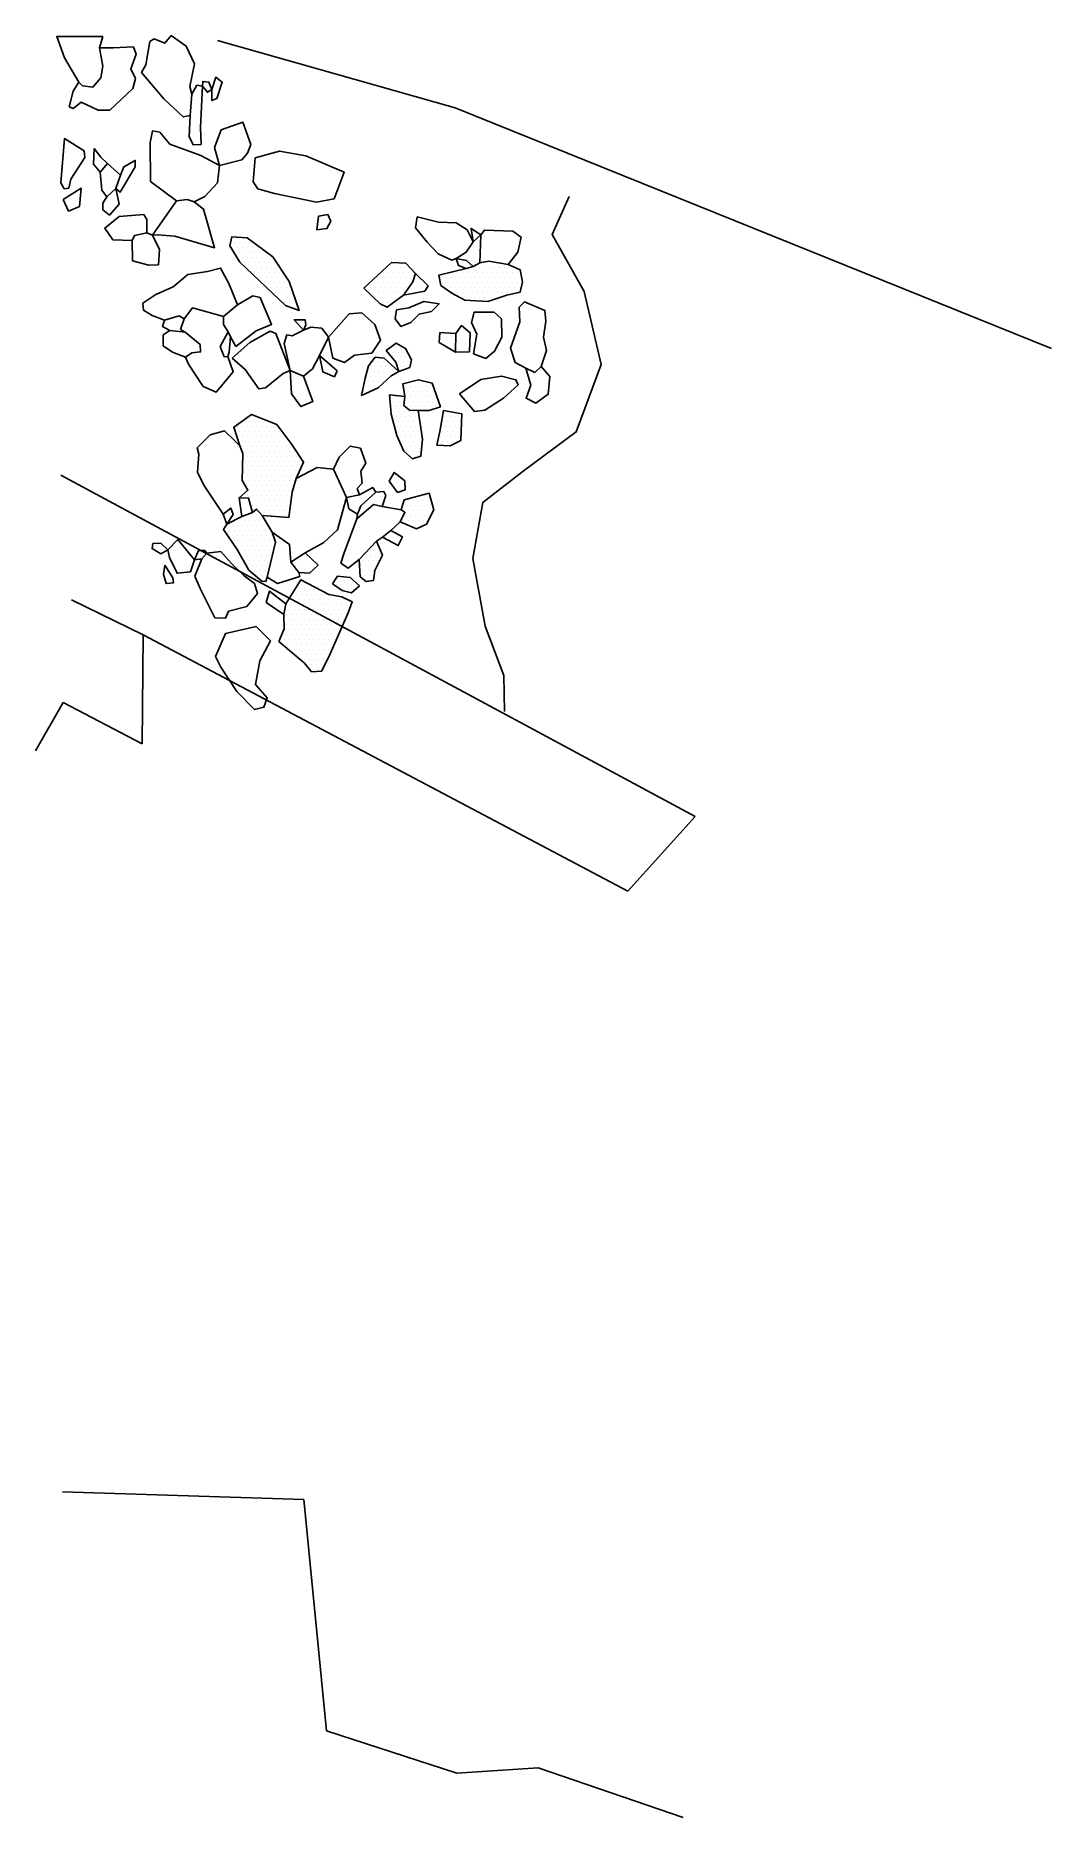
# Model space of a CAD drawing. Header units: metres. Extents: x 4.94 to 7.5, y -23.7 to -19.2.
import ezdxf

# ---------------------------------------------------------------- set-up
doc = ezdxf.new("R2010")
doc.units = ezdxf.units.M
doc.header["$LTSCALE"] = 25
doc.header["$MEASUREMENT"] = 0
doc.linetypes.add('STRICHPUNKTX2', pattern=[2, 1, -0.5, 0, -0.5])
doc.layers.get('0').update_dxf_attribs({"linetype": 'CONTINUOUS'})
for name, color, linetype in [('BEFUND', 1, 'CONTINUOUS'), ('GRABUNGSGRENZE', 3, 'STRICHPUNKTX2'), ('STEINE', 4, 'CONTINUOUS'), ('STEINESCHRAFF', 4, 'CONTINUOUS')]:
    doc.layers.add(name, color=color, linetype=linetype)

# ---------------------------------------------------------------- blocks, each defined once
blk = doc.blocks.new('*X1')
at = {"color": 0}
for p, q in [((543.125, -1971.25), (543.125, -1971.25)), ((543.75, -1972.5), (543.75, -1972.5)), ((544.375, -1971.25), (544.375, -1971.25)), ((545, -1972.5), (545, -1972.5)), ((545.625, -1971.25), (545.625, -1971.25)), ((546.25, -1972.5), (546.25, -1972.5)), ((546.875, -1971.25), (546.875, -1971.25)), ((547.5, -1972.5), (547.5, -1972.5)), ((543.125, -1973.75), (543.125, -1973.75)), ((543.75, -1975), (543.75, -1975)), ((544.375, -1973.75), (544.375, -1973.75)), ((544.375, -1976.25), (544.375, -1976.25)), ((545, -1975), (545, -1975)), ((545.625, -1973.75), (545.625, -1973.75)), ((545.625, -1976.25), (545.625, -1976.25)), ((546.25, -1975), (546.25, -1975)), ((546.875, -1973.75), (546.875, -1973.75)), ((546.875, -1976.25), (546.875, -1976.25)), ((547.5, -1975), (547.5, -1975)), ((548.125, -1973.75), (548.125, -1973.75)), ((548.125, -1976.25), (548.125, -1976.25)), ((548.75, -1975), (548.75, -1975)), ((549.375, -1973.75), (549.375, -1973.75)), ((549.375, -1976.25), (549.375, -1976.25)), ((550, -1975), (550, -1975)), ((550.625, -1976.25), (550.625, -1976.25)), ((551.25, -1975), (551.25, -1975)), ((551.875, -1976.25), (551.875, -1976.25)), ((553.125, -1976.25), (553.125, -1976.25)), ((546.25, -1977.5), (546.25, -1977.5)), ((546.875, -1978.75), (546.875, -1978.75)), ((547.5, -1977.5), (547.5, -1977.5)), ((548.125, -1978.75), (548.125, -1978.75)), ((548.75, -1977.5), (548.75, -1977.5)), ((548.75, -1980), (548.75, -1980)), ((549.375, -1978.75), (549.375, -1978.75)), ((549.375, -1981.25), (549.375, -1981.25)), ((550, -1977.5), (550, -1977.5)), ((550, -1980), (550, -1980)), ((550.625, -1978.75), (550.625, -1978.75)), ((550.625, -1981.25), (550.625, -1981.25)), ((551.25, -1977.5), (551.25, -1977.5)), ((551.25, -1980), (551.25, -1980)), ((551.875, -1978.75), (551.875, -1978.75)), ((551.875, -1981.25), (551.875, -1981.25)), ((552.5, -1977.5), (552.5, -1977.5)), ((552.5, -1980), (552.5, -1980)), ((553.125, -1978.75), (553.125, -1978.75)), ((553.125, -1981.25), (553.125, -1981.25)), ((553.75, -1977.5), (553.75, -1977.5)), ((553.75, -1980), (553.75, -1980)), ((554.375, -1978.75), (554.375, -1978.75)), ((554.375, -1981.25), (554.375, -1981.25)), ((555, -1980), (555, -1980)), ((555.625, -1981.25), (555.625, -1981.25)), ((556.875, -1981.25), (556.875, -1981.25)), ((579.375, -1981.25), (579.375, -1981.25)), ((580.625, -1981.25), (580.625, -1981.25)), ((581.25, -1980), (581.25, -1980)), ((581.875, -1981.25), (581.875, -1981.25)), ((582.5, -1980), (582.5, -1980)), ((583.125, -1978.75), (583.125, -1978.75)), ((583.125, -1981.25), (583.125, -1981.25)), ((583.75, -1977.5), (583.75, -1977.5)), ((583.75, -1980), (583.75, -1980)), ((584.375, -1978.75), (584.375, -1978.75)), ((584.375, -1981.25), (584.375, -1981.25)), ((585, -1980), (585, -1980)), ((585.625, -1978.75), (585.625, -1978.75)), ((585.625, -1981.25), (585.625, -1981.25)), ((586.25, -1980), (586.25, -1980)), ((586.875, -1978.75), (586.875, -1978.75)), ((586.875, -1981.25), (586.875, -1981.25)), ((587.5, -1980), (587.5, -1980)), ((588.125, -1981.25), (588.125, -1981.25)), ((588.75, -1980), (588.75, -1980)), ((595.625, -1981.25), (595.625, -1981.25)), ((596.875, -1981.25), (596.875, -1981.25)), ((598.125, -1981.25), (598.125, -1981.25)), ((598.75, -1980), (598.75, -1980)), ((599.375, -1981.25), (599.375, -1981.25)), ((600, -1980), (600, -1980)), ((600.625, -1981.25), (600.625, -1981.25)), ((601.25, -1980), (601.25, -1980)), ((601.875, -1981.25), (601.875, -1981.25)), ((602.5, -1980), (602.5, -1980)), ((603.125, -1978.75), (603.125, -1978.75)), ((603.125, -1981.25), (603.125, -1981.25)), ((603.75, -1980), (603.75, -1980)), ((604.375, -1978.75), (604.375, -1978.75)), ((604.375, -1981.25), (604.375, -1981.25)), ((605, -1980), (605, -1980)), ((605.625, -1978.75), (605.625, -1978.75)), ((605.625, -1981.25), (605.625, -1981.25)), ((606.25, -1977.5), (606.25, -1977.5)), ((606.25, -1980), (606.25, -1980)), ((606.875, -1978.75), (606.875, -1978.75)), ((606.875, -1981.25), (606.875, -1981.25)), ((607.5, -1977.5), (607.5, -1977.5)), ((607.5, -1980), (607.5, -1980)), ((608.125, -1978.75), (608.125, -1978.75)), ((608.125, -1981.25), (608.125, -1981.25)), ((608.75, -1977.5), (608.75, -1977.5)), ((608.75, -1980), (608.75, -1980)), ((609.375, -1978.75), (609.375, -1978.75)), ((609.375, -1981.25), (609.375, -1981.25)), ((610, -1977.5), (610, -1977.5)), ((610, -1980), (610, -1980)), ((610.625, -1978.75), (610.625, -1978.75)), ((610.625, -1981.25), (610.625, -1981.25)), ((611.25, -1980), (611.25, -1980)), ((611.875, -1978.75), (611.875, -1978.75)), ((611.875, -1981.25), (611.875, -1981.25)), ((612.5, -1980), (612.5, -1980)), ((613.125, -1978.75), (613.125, -1978.75)), ((613.125, -1981.25), (613.125, -1981.25)), ((613.75, -1980), (613.75, -1980)), ((614.375, -1978.75), (614.375, -1978.75)), ((614.375, -1981.25), (614.375, -1981.25)), ((615, -1980), (615, -1980)), ((615.625, -1981.25), (615.625, -1981.25)), ((551.25, -1982.5), (551.25, -1982.5)), ((551.875, -1983.75), (551.875, -1983.75)), ((552.5, -1982.5), (552.5, -1982.5)), ((553.125, -1983.75), (553.125, -1983.75)), ((553.75, -1982.5), (553.75, -1982.5)), ((553.75, -1985), (553.75, -1985)), ((554.375, -1983.75), (554.375, -1983.75)), ((555, -1982.5), (555, -1982.5)), ((555, -1985), (555, -1985)), ((555.625, -1983.75), (555.625, -1983.75)), ((556.25, -1982.5), (556.25, -1982.5)), ((556.25, -1985), (556.25, -1985)), ((556.875, -1983.75), (556.875, -1983.75)), ((557.5, -1982.5), (557.5, -1982.5)), ((557.5, -1985), (557.5, -1985)), ((576.875, -1983.75), (576.875, -1983.75)), ((577.5, -1985), (577.5, -1985)), ((578.125, -1983.75), (578.125, -1983.75)), ((578.75, -1982.5), (578.75, -1982.5)), ((578.75, -1985), (578.75, -1985)), ((579.375, -1983.75), (579.375, -1983.75)), ((580, -1982.5), (580, -1982.5)), ((580, -1985), (580, -1985)), ((580.625, -1983.75), (580.625, -1983.75)), ((581.25, -1982.5), (581.25, -1982.5)), ((581.25, -1985), (581.25, -1985)), ((581.875, -1983.75), (581.875, -1983.75)), ((582.5, -1982.5), (582.5, -1982.5)), ((582.5, -1985), (582.5, -1985)), ((583.125, -1983.75), (583.125, -1983.75)), ((583.75, -1982.5), (583.75, -1982.5)), ((583.75, -1985), (583.75, -1985)), ((584.375, -1983.75), (584.375, -1983.75)), ((585, -1982.5), (585, -1982.5)), ((585, -1985), (585, -1985)), ((585.625, -1983.75), (585.625, -1983.75)), ((586.25, -1982.5), (586.25, -1982.5)), ((586.25, -1985), (586.25, -1985)), ((586.875, -1983.75), (586.875, -1983.75)), ((587.5, -1982.5), (587.5, -1982.5)), ((596.25, -1982.5), (596.25, -1982.5)), ((596.875, -1983.75), (596.875, -1983.75)), ((597.5, -1982.5), (597.5, -1982.5)), ((598.125, -1983.75), (598.125, -1983.75)), ((598.75, -1982.5), (598.75, -1982.5)), ((598.75, -1985), (598.75, -1985)), ((599.375, -1983.75), (599.375, -1983.75)), ((600, -1982.5), (600, -1982.5)), ((600, -1985), (600, -1985)), ((600.625, -1983.75), (600.625, -1983.75)), ((601.25, -1982.5), (601.25, -1982.5)), ((601.25, -1985), (601.25, -1985)), ((601.875, -1983.75), (601.875, -1983.75)), ((602.5, -1982.5), (602.5, -1982.5)), ((602.5, -1985), (602.5, -1985)), ((603.125, -1983.75), (603.125, -1983.75)), ((603.75, -1982.5), (603.75, -1982.5)), ((603.75, -1985), (603.75, -1985)), ((604.375, -1983.75), (604.375, -1983.75)), ((605, -1982.5), (605, -1982.5)), ((605, -1985), (605, -1985)), ((605.625, -1983.75), (605.625, -1983.75)), ((606.25, -1982.5), (606.25, -1982.5)), ((606.25, -1985), (606.25, -1985)), ((606.875, -1983.75), (606.875, -1983.75)), ((607.5, -1982.5), (607.5, -1982.5)), ((607.5, -1985), (607.5, -1985)), ((608.125, -1983.75), (608.125, -1983.75)), ((608.75, -1982.5), (608.75, -1982.5)), ((608.75, -1985), (608.75, -1985)), ((609.375, -1983.75), (609.375, -1983.75)), ((610, -1982.5), (610, -1982.5)), ((610, -1985), (610, -1985)), ((610.625, -1983.75), (610.625, -1983.75)), ((611.25, -1982.5), (611.25, -1982.5)), ((611.25, -1985), (611.25, -1985)), ((611.875, -1983.75), (611.875, -1983.75)), ((612.5, -1982.5), (612.5, -1982.5)), ((612.5, -1985), (612.5, -1985)), ((613.125, -1983.75), (613.125, -1983.75)), ((613.75, -1982.5), (613.75, -1982.5)), ((613.75, -1985), (613.75, -1985)), ((614.375, -1983.75), (614.375, -1983.75)), ((615, -1982.5), (615, -1982.5)), ((615, -1985), (615, -1985)), ((615.625, -1983.75), (615.625, -1983.75)), ((616.25, -1982.5), (616.25, -1982.5)), ((555.625, -1986.25), (555.625, -1986.25)), ((556.25, -1987.5), (556.25, -1987.5)), ((556.875, -1986.25), (556.875, -1986.25)), ((557.5, -1987.5), (557.5, -1987.5)), ((558.125, -1986.25), (558.125, -1986.25)), ((558.125, -1988.75), (558.125, -1988.75)), ((558.75, -1987.5), (558.75, -1987.5)), ((559.375, -1988.75), (559.375, -1988.75)), ((579.375, -1986.25), (579.375, -1986.25)), ((580.625, -1986.25), (580.625, -1986.25)), ((581.25, -1987.5), (581.25, -1987.5)), ((581.875, -1986.25), (581.875, -1986.25)), ((582.5, -1987.5), (582.5, -1987.5)), ((583.125, -1986.25), (583.125, -1986.25)), ((583.75, -1987.5), (583.75, -1987.5)), ((584.375, -1986.25), (584.375, -1986.25)), ((600.625, -1986.25), (600.625, -1986.25)), ((601.875, -1986.25), (601.875, -1986.25)), ((603.125, -1986.25), (603.125, -1986.25)), ((604.375, -1986.25), (604.375, -1986.25)), ((605.625, -1986.25), (605.625, -1986.25)), ((606.875, -1986.25), (606.875, -1986.25)), ((608.125, -1986.25), (608.125, -1986.25)), ((609.375, -1986.25), (609.375, -1986.25)), ((584.375, -1998.75), (584.375, -1998.75)), ((585.625, -1998.75), (585.625, -1998.75)), ((578.125, -2003.75), (578.125, -2003.75)), ((578.75, -2002.5), (578.75, -2002.5)), ((579.375, -2003.75), (579.375, -2003.75)), ((580, -2002.5), (580, -2002.5)), ((580.625, -2003.75), (580.625, -2003.75)), ((581.25, -2002.5), (581.25, -2002.5)), ((581.875, -2003.75), (581.875, -2003.75)), ((582.5, -2000), (582.5, -2000)), ((582.5, -2002.5), (582.5, -2002.5)), ((583.125, -2003.75), (583.125, -2003.75)), ((583.75, -2000), (583.75, -2000)), ((584.375, -2001.25), (584.375, -2001.25)), ((585, -2000), (585, -2000)), ((585, -2002.5), (585, -2002.5)), ((585.625, -2001.25), (585.625, -2001.25)), ((585.625, -2003.75), (585.625, -2003.75)), ((586.25, -2000), (586.25, -2000)), ((586.25, -2002.5), (586.25, -2002.5)), ((586.875, -2001.25), (586.875, -2001.25)), ((586.875, -2003.75), (586.875, -2003.75)), ((587.5, -2002.5), (587.5, -2002.5)), ((576.875, -2006.25), (576.875, -2006.25)), ((577.5, -2005), (577.5, -2005)), ((577.5, -2007.5), (577.5, -2007.5)), ((578.125, -2006.25), (578.125, -2006.25)), ((578.75, -2005), (578.75, -2005)), ((578.75, -2007.5), (578.75, -2007.5)), ((579.375, -2006.25), (579.375, -2006.25)), ((580, -2005), (580, -2005)), ((580, -2007.5), (580, -2007.5)), ((580.625, -2006.25), (580.625, -2006.25)), ((581.25, -2005), (581.25, -2005)), ((581.25, -2007.5), (581.25, -2007.5)), ((581.875, -2006.25), (581.875, -2006.25)), ((582.5, -2005), (582.5, -2005)), ((583.75, -2005), (583.75, -2005)), ((585, -2005), (585, -2005)), ((588.75, -2007.5), (588.75, -2007.5)), ((590, -2007.5), (590, -2007.5)), ((591.25, -2007.5), (591.25, -2007.5)), ((576.25, -2010), (576.25, -2010)), ((576.875, -2008.75), (576.875, -2008.75)), ((577.5, -2010), (577.5, -2010)), ((578.125, -2008.75), (578.125, -2008.75)), ((579.375, -2008.75), (579.375, -2008.75)), ((583.125, -2011.25), (583.125, -2011.25)), ((583.75, -2012.5), (583.75, -2012.5)), ((584.375, -2011.25), (584.375, -2011.25)), ((585, -2012.5), (585, -2012.5)), ((585.625, -2011.25), (585.625, -2011.25)), ((586.25, -2012.5), (586.25, -2012.5)), ((586.875, -2008.75), (586.875, -2008.75)), ((586.875, -2011.25), (586.875, -2011.25)), ((587.5, -2010), (587.5, -2010)), ((587.5, -2012.5), (587.5, -2012.5)), ((588.125, -2008.75), (588.125, -2008.75)), ((588.125, -2011.25), (588.125, -2011.25)), ((588.75, -2010), (588.75, -2010)), ((588.75, -2012.5), (588.75, -2012.5)), ((589.375, -2008.75), (589.375, -2008.75)), ((589.375, -2011.25), (589.375, -2011.25)), ((590, -2010), (590, -2010)), ((590, -2012.5), (590, -2012.5)), ((590.625, -2008.75), (590.625, -2008.75)), ((590.625, -2011.25), (590.625, -2011.25)), ((591.25, -2010), (591.25, -2010)), ((591.25, -2012.5), (591.25, -2012.5)), ((591.875, -2008.75), (591.875, -2008.75)), ((591.875, -2011.25), (591.875, -2011.25)), ((592.5, -2010), (592.5, -2010)), ((592.5, -2012.5), (592.5, -2012.5)), ((593.125, -2008.75), (593.125, -2008.75)), ((593.125, -2011.25), (593.125, -2011.25)), ((593.75, -2010), (593.75, -2010)), ((593.75, -2012.5), (593.75, -2012.5)), ((594.375, -2011.25), (594.375, -2011.25)), ((595, -2012.5), (595, -2012.5)), ((546.25, -2017.5), (546.25, -2017.5)), ((547.5, -2017.5), (547.5, -2017.5)), ((548.125, -2016.25), (548.125, -2016.25)), ((548.75, -2017.5), (548.75, -2017.5)), ((550, -2017.5), (550, -2017.5)), ((551.25, -2017.5), (551.25, -2017.5)), ((583.125, -2013.75), (583.125, -2013.75)), ((583.75, -2015), (583.75, -2015)), ((583.75, -2017.5), (583.75, -2017.5)), ((584.375, -2013.75), (584.375, -2013.75)), ((584.375, -2016.25), (584.375, -2016.25)), ((585, -2015), (585, -2015)), ((585, -2017.5), (585, -2017.5)), ((585.625, -2013.75), (585.625, -2013.75)), ((585.625, -2016.25), (585.625, -2016.25)), ((586.25, -2015), (586.25, -2015)), ((586.25, -2017.5), (586.25, -2017.5)), ((586.875, -2013.75), (586.875, -2013.75)), ((586.875, -2016.25), (586.875, -2016.25)), ((587.5, -2015), (587.5, -2015)), ((587.5, -2017.5), (587.5, -2017.5)), ((588.125, -2013.75), (588.125, -2013.75)), ((588.125, -2016.25), (588.125, -2016.25)), ((588.75, -2015), (588.75, -2015)), ((588.75, -2017.5), (588.75, -2017.5)), ((589.375, -2013.75), (589.375, -2013.75)), ((589.375, -2016.25), (589.375, -2016.25)), ((590, -2015), (590, -2015)), ((590, -2017.5), (590, -2017.5)), ((590.625, -2013.75), (590.625, -2013.75)), ((591.875, -2013.75), (591.875, -2013.75)), ((593.125, -2013.75), (593.125, -2013.75)), ((594.375, -2013.75), (594.375, -2013.75)), ((595.625, -2013.75), (595.625, -2013.75)), ((596.25, -2017.5), (596.25, -2017.5)), ((596.875, -2016.25), (596.875, -2016.25)), ((597.5, -2015), (597.5, -2015)), ((597.5, -2017.5), (597.5, -2017.5)), ((598.125, -2016.25), (598.125, -2016.25)), ((598.75, -2017.5), (598.75, -2017.5)), ((599.375, -2016.25), (599.375, -2016.25)), ((600, -2017.5), (600, -2017.5)), ((600.625, -2016.25), (600.625, -2016.25)), ((544.375, -2018.75), (544.375, -2018.75)), ((544.375, -2021.25), (544.375, -2021.25)), ((545, -2020), (545, -2020)), ((545.625, -2018.75), (545.625, -2018.75)), ((545.625, -2021.25), (545.625, -2021.25)), ((546.25, -2020), (546.25, -2020)), ((546.875, -2018.75), (546.875, -2018.75)), ((546.875, -2021.25), (546.875, -2021.25)), ((547.5, -2020), (547.5, -2020)), ((548.125, -2018.75), (548.125, -2018.75)), ((548.125, -2021.25), (548.125, -2021.25)), ((548.75, -2020), (548.75, -2020)), ((549.375, -2018.75), (549.375, -2018.75)), ((549.375, -2021.25), (549.375, -2021.25)), ((550, -2020), (550, -2020)), ((550.625, -2018.75), (550.625, -2018.75)), ((550.625, -2021.25), (550.625, -2021.25)), ((551.25, -2020), (551.25, -2020)), ((551.875, -2018.75), (551.875, -2018.75)), ((551.875, -2021.25), (551.875, -2021.25)), ((552.5, -2020), (552.5, -2020)), ((553.125, -2018.75), (553.125, -2018.75)), ((553.125, -2021.25), (553.125, -2021.25)), ((553.75, -2020), (553.75, -2020)), ((554.375, -2018.75), (554.375, -2018.75)), ((554.375, -2021.25), (554.375, -2021.25)), ((555, -2020), (555, -2020)), ((555.625, -2021.25), (555.625, -2021.25)), ((584.375, -2018.75), (584.375, -2018.75)), ((585, -2020), (585, -2020)), ((585.625, -2018.75), (585.625, -2018.75)), ((585.625, -2021.25), (585.625, -2021.25)), ((586.25, -2020), (586.25, -2020)), ((586.875, -2018.75), (586.875, -2018.75)), ((586.875, -2021.25), (586.875, -2021.25)), ((587.5, -2020), (587.5, -2020)), ((588.125, -2018.75), (588.125, -2018.75)), ((588.125, -2021.25), (588.125, -2021.25)), ((588.75, -2020), (588.75, -2020)), ((589.375, -2018.75), (589.375, -2018.75)), ((589.375, -2021.25), (589.375, -2021.25)), ((590, -2020), (590, -2020)), ((590.625, -2018.75), (590.625, -2018.75)), ((590.625, -2021.25), (590.625, -2021.25)), ((595.625, -2021.25), (595.625, -2021.25)), ((596.25, -2020), (596.25, -2020)), ((596.875, -2018.75), (596.875, -2018.75)), ((596.875, -2021.25), (596.875, -2021.25)), ((597.5, -2020), (597.5, -2020)), ((598.125, -2018.75), (598.125, -2018.75)), ((598.125, -2021.25), (598.125, -2021.25)), ((598.75, -2020), (598.75, -2020)), ((599.375, -2018.75), (599.375, -2018.75)), ((599.375, -2021.25), (599.375, -2021.25)), ((600, -2020), (600, -2020)), ((600.625, -2018.75), (600.625, -2018.75)), ((600.625, -2021.25), (600.625, -2021.25)), ((545, -2022.5), (545, -2022.5)), ((545.625, -2023.75), (545.625, -2023.75)), ((546.25, -2022.5), (546.25, -2022.5)), ((546.25, -2025), (546.25, -2025)), ((546.875, -2023.75), (546.875, -2023.75)), ((546.875, -2026.25), (546.875, -2026.25)), ((547.5, -2022.5), (547.5, -2022.5)), ((547.5, -2025), (547.5, -2025)), ((548.125, -2023.75), (548.125, -2023.75)), ((548.125, -2026.25), (548.125, -2026.25)), ((548.75, -2022.5), (548.75, -2022.5)), ((548.75, -2025), (548.75, -2025)), ((549.375, -2023.75), (549.375, -2023.75)), ((549.375, -2026.25), (549.375, -2026.25)), ((550, -2022.5), (550, -2022.5)), ((550, -2025), (550, -2025)), ((550.625, -2023.75), (550.625, -2023.75)), ((550.625, -2026.25), (550.625, -2026.25)), ((551.25, -2022.5), (551.25, -2022.5)), ((551.25, -2025), (551.25, -2025)), ((551.875, -2023.75), (551.875, -2023.75)), ((551.875, -2026.25), (551.875, -2026.25)), ((552.5, -2022.5), (552.5, -2022.5)), ((552.5, -2025), (552.5, -2025)), ((553.125, -2023.75), (553.125, -2023.75)), ((553.125, -2026.25), (553.125, -2026.25)), ((553.75, -2022.5), (553.75, -2022.5)), ((553.75, -2025), (553.75, -2025)), ((554.375, -2023.75), (554.375, -2023.75)), ((554.375, -2026.25), (554.375, -2026.25)), ((555, -2022.5), (555, -2022.5)), ((555, -2025), (555, -2025)), ((555.625, -2023.75), (555.625, -2023.75)), ((555.625, -2026.25), (555.625, -2026.25)), ((556.25, -2022.5), (556.25, -2022.5)), ((556.25, -2025), (556.25, -2025)), ((556.875, -2023.75), (556.875, -2023.75)), ((556.875, -2026.25), (556.875, -2026.25)), ((557.5, -2022.5), (557.5, -2022.5)), ((557.5, -2025), (557.5, -2025)), ((558.125, -2023.75), (558.125, -2023.75)), ((558.125, -2026.25), (558.125, -2026.25)), ((558.75, -2025), (558.75, -2025)), ((559.375, -2026.25), (559.375, -2026.25)), ((586.25, -2022.5), (586.25, -2022.5)), ((586.875, -2023.75), (586.875, -2023.75)), ((587.5, -2022.5), (587.5, -2022.5)), ((587.5, -2025), (587.5, -2025)), ((588.125, -2023.75), (588.125, -2023.75)), ((588.125, -2026.25), (588.125, -2026.25)), ((588.75, -2022.5), (588.75, -2022.5)), ((588.75, -2025), (588.75, -2025)), ((589.375, -2023.75), (589.375, -2023.75)), ((589.375, -2026.25), (589.375, -2026.25)), ((590, -2022.5), (590, -2022.5)), ((590, -2025), (590, -2025)), ((590.625, -2023.75), (590.625, -2023.75)), ((590.625, -2026.25), (590.625, -2026.25)), ((595, -2022.5), (595, -2022.5)), ((596.25, -2022.5), (596.25, -2022.5)), ((597.5, -2022.5), (597.5, -2022.5)), ((598.75, -2022.5), (598.75, -2022.5)), ((600, -2022.5), (600, -2022.5)), ((546.25, -2027.5), (546.25, -2027.5)), ((546.25, -2030), (546.25, -2030)), ((546.875, -2028.75), (546.875, -2028.75)), ((547.5, -2027.5), (547.5, -2027.5)), ((547.5, -2030), (547.5, -2030)), ((548.125, -2028.75), (548.125, -2028.75)), ((548.75, -2027.5), (548.75, -2027.5)), ((548.75, -2030), (548.75, -2030)), ((549.375, -2028.75), (549.375, -2028.75)), ((550, -2027.5), (550, -2027.5)), ((550, -2030), (550, -2030)), ((550.625, -2028.75), (550.625, -2028.75)), ((551.25, -2027.5), (551.25, -2027.5)), ((551.25, -2030), (551.25, -2030)), ((551.875, -2028.75), (551.875, -2028.75)), ((552.5, -2027.5), (552.5, -2027.5)), ((552.5, -2030), (552.5, -2030)), ((553.125, -2028.75), (553.125, -2028.75)), ((553.75, -2027.5), (553.75, -2027.5)), ((553.75, -2030), (553.75, -2030)), ((554.375, -2028.75), (554.375, -2028.75)), ((555, -2027.5), (555, -2027.5)), ((555, -2030), (555, -2030)), ((555.625, -2028.75), (555.625, -2028.75)), ((556.25, -2027.5), (556.25, -2027.5)), ((556.25, -2030), (556.25, -2030)), ((556.875, -2028.75), (556.875, -2028.75)), ((557.5, -2027.5), (557.5, -2027.5)), ((557.5, -2030), (557.5, -2030)), ((558.125, -2028.75), (558.125, -2028.75)), ((558.75, -2027.5), (558.75, -2027.5)), ((558.75, -2030), (558.75, -2030)), ((559.375, -2028.75), (559.375, -2028.75)), ((560, -2027.5), (560, -2027.5)), ((560, -2030), (560, -2030)), ((560.625, -2028.75), (560.625, -2028.75)), ((546.25, -2032.5), (546.25, -2032.5)), ((546.875, -2031.25), (546.875, -2031.25)), ((546.875, -2033.75), (546.875, -2033.75)), ((547.5, -2032.5), (547.5, -2032.5)), ((547.5, -2035), (547.5, -2035)), ((548.125, -2031.25), (548.125, -2031.25)), ((548.125, -2033.75), (548.125, -2033.75)), ((548.75, -2032.5), (548.75, -2032.5)), ((548.75, -2035), (548.75, -2035)), ((549.375, -2031.25), (549.375, -2031.25)), ((549.375, -2033.75), (549.375, -2033.75)), ((550, -2032.5), (550, -2032.5)), ((550, -2035), (550, -2035)), ((550.625, -2031.25), (550.625, -2031.25)), ((550.625, -2033.75), (550.625, -2033.75)), ((551.25, -2032.5), (551.25, -2032.5)), ((551.25, -2035), (551.25, -2035)), ((551.875, -2031.25), (551.875, -2031.25)), ((551.875, -2033.75), (551.875, -2033.75)), ((552.5, -2032.5), (552.5, -2032.5)), ((552.5, -2035), (552.5, -2035)), ((553.125, -2031.25), (553.125, -2031.25)), ((553.125, -2033.75), (553.125, -2033.75)), ((553.75, -2032.5), (553.75, -2032.5)), ((553.75, -2035), (553.75, -2035)), ((554.375, -2031.25), (554.375, -2031.25)), ((554.375, -2033.75), (554.375, -2033.75)), ((555, -2032.5), (555, -2032.5)), ((555, -2035), (555, -2035)), ((555.625, -2031.25), (555.625, -2031.25)), ((555.625, -2033.75), (555.625, -2033.75)), ((556.25, -2032.5), (556.25, -2032.5)), ((556.25, -2035), (556.25, -2035)), ((556.875, -2031.25), (556.875, -2031.25)), ((556.875, -2033.75), (556.875, -2033.75)), ((557.5, -2032.5), (557.5, -2032.5)), ((557.5, -2035), (557.5, -2035)), ((558.125, -2031.25), (558.125, -2031.25)), ((558.125, -2033.75), (558.125, -2033.75)), ((558.75, -2032.5), (558.75, -2032.5)), ((559.375, -2031.25), (559.375, -2031.25)), ((545.625, -2036.25), (545.625, -2036.25)), ((546.875, -2036.25), (546.875, -2036.25)), ((547.5, -2037.5), (547.5, -2037.5)), ((548.125, -2036.25), (548.125, -2036.25)), ((548.125, -2038.75), (548.125, -2038.75)), ((548.75, -2037.5), (548.75, -2037.5)), ((549.375, -2036.25), (549.375, -2036.25)), ((549.375, -2038.75), (549.375, -2038.75)), ((550, -2037.5), (550, -2037.5)), ((550.625, -2036.25), (550.625, -2036.25)), ((550.625, -2038.75), (550.625, -2038.75)), ((551.25, -2037.5), (551.25, -2037.5)), ((551.875, -2036.25), (551.875, -2036.25)), ((551.875, -2038.75), (551.875, -2038.75)), ((552.5, -2037.5), (552.5, -2037.5)), ((553.125, -2036.25), (553.125, -2036.25)), ((553.125, -2038.75), (553.125, -2038.75)), ((553.75, -2037.5), (553.75, -2037.5)), ((554.375, -2036.25), (554.375, -2036.25)), ((554.375, -2038.75), (554.375, -2038.75)), ((555, -2037.5), (555, -2037.5)), ((555.625, -2036.25), (555.625, -2036.25)), ((555.625, -2038.75), (555.625, -2038.75)), ((556.25, -2037.5), (556.25, -2037.5)), ((556.875, -2036.25), (556.875, -2036.25)), ((556.875, -2038.75), (556.875, -2038.75)), ((557.5, -2037.5), (557.5, -2037.5)), ((558.125, -2036.25), (558.125, -2036.25)), ((586.875, -2038.75), (586.875, -2038.75)), ((587.5, -2037.5), (587.5, -2037.5)), ((588.125, -2038.75), (588.125, -2038.75)), ((588.75, -2037.5), (588.75, -2037.5)), ((589.375, -2038.75), (589.375, -2038.75)), ((590, -2037.5), (590, -2037.5)), ((590.625, -2036.25), (590.625, -2036.25)), ((590.625, -2038.75), (590.625, -2038.75)), ((591.25, -2037.5), (591.25, -2037.5)), ((591.875, -2036.25), (591.875, -2036.25)), ((591.875, -2038.75), (591.875, -2038.75)), ((592.5, -2037.5), (592.5, -2037.5)), ((593.125, -2038.75), (593.125, -2038.75)), ((541.875, -2043.75), (541.875, -2043.75)), ((543.125, -2043.75), (543.125, -2043.75)), ((543.75, -2042.5), (543.75, -2042.5)), ((544.375, -2043.75), (544.375, -2043.75)), ((545, -2042.5), (545, -2042.5)), ((545.625, -2043.75), (545.625, -2043.75)), ((546.25, -2042.5), (546.25, -2042.5)), ((546.875, -2041.25), (546.875, -2041.25)), ((546.875, -2043.75), (546.875, -2043.75)), ((547.5, -2042.5), (547.5, -2042.5)), ((548.125, -2041.25), (548.125, -2041.25)), ((548.125, -2043.75), (548.125, -2043.75)), ((548.75, -2040), (548.75, -2040)), ((548.75, -2042.5), (548.75, -2042.5)), ((549.375, -2041.25), (549.375, -2041.25)), ((549.375, -2043.75), (549.375, -2043.75)), ((550, -2040), (550, -2040)), ((550, -2042.5), (550, -2042.5)), ((550.625, -2041.25), (550.625, -2041.25)), ((550.625, -2043.75), (550.625, -2043.75)), ((551.25, -2040), (551.25, -2040)), ((551.25, -2042.5), (551.25, -2042.5)), ((551.875, -2041.25), (551.875, -2041.25)), ((551.875, -2043.75), (551.875, -2043.75)), ((552.5, -2040), (552.5, -2040)), ((553.125, -2041.25), (553.125, -2041.25)), ((553.75, -2040), (553.75, -2040)), ((554.375, -2041.25), (554.375, -2041.25)), ((555, -2040), (555, -2040)), ((555.625, -2041.25), (555.625, -2041.25)), ((556.25, -2040), (556.25, -2040)), ((556.875, -2041.25), (556.875, -2041.25)), ((557.5, -2040), (557.5, -2040)), ((586.25, -2040), (586.25, -2040)), ((586.25, -2042.5), (586.25, -2042.5)), ((586.875, -2041.25), (586.875, -2041.25)), ((587.5, -2040), (587.5, -2040)), ((587.5, -2042.5), (587.5, -2042.5)), ((588.125, -2041.25), (588.125, -2041.25)), ((588.125, -2043.75), (588.125, -2043.75)), ((588.75, -2040), (588.75, -2040)), ((588.75, -2042.5), (588.75, -2042.5)), ((589.375, -2041.25), (589.375, -2041.25)), ((589.375, -2043.75), (589.375, -2043.75)), ((590, -2040), (590, -2040)), ((590, -2042.5), (590, -2042.5)), ((590.625, -2041.25), (590.625, -2041.25)), ((590.625, -2043.75), (590.625, -2043.75)), ((591.25, -2040), (591.25, -2040)), ((591.25, -2042.5), (591.25, -2042.5)), ((591.875, -2041.25), (591.875, -2041.25)), ((592.5, -2040), (592.5, -2040)), ((592.5, -2042.5), (592.5, -2042.5)), ((593.125, -2041.25), (593.125, -2041.25)), ((593.75, -2040), (593.75, -2040)), ((541.25, -2045), (541.25, -2045)), ((542.5, -2045), (542.5, -2045)), ((543.125, -2046.25), (543.125, -2046.25)), ((543.75, -2045), (543.75, -2045)), ((543.75, -2047.5), (543.75, -2047.5)), ((544.375, -2046.25), (544.375, -2046.25)), ((544.375, -2048.75), (544.375, -2048.75)), ((545, -2045), (545, -2045)), ((545, -2047.5), (545, -2047.5)), ((545.625, -2046.25), (545.625, -2046.25)), ((545.625, -2048.75), (545.625, -2048.75)), ((546.25, -2045), (546.25, -2045)), ((546.25, -2047.5), (546.25, -2047.5)), ((546.875, -2046.25), (546.875, -2046.25)), ((546.875, -2048.75), (546.875, -2048.75)), ((547.5, -2045), (547.5, -2045)), ((547.5, -2047.5), (547.5, -2047.5)), ((548.125, -2046.25), (548.125, -2046.25)), ((548.125, -2048.75), (548.125, -2048.75)), ((548.75, -2045), (548.75, -2045)), ((548.75, -2047.5), (548.75, -2047.5)), ((549.375, -2046.25), (549.375, -2046.25)), ((549.375, -2048.75), (549.375, -2048.75)), ((550, -2045), (550, -2045)), ((550, -2047.5), (550, -2047.5)), ((550.625, -2046.25), (550.625, -2046.25)), ((550.625, -2048.75), (550.625, -2048.75)), ((551.25, -2045), (551.25, -2045)), ((551.25, -2047.5), (551.25, -2047.5)), ((551.875, -2046.25), (551.875, -2046.25)), ((551.875, -2048.75), (551.875, -2048.75)), ((552.5, -2045), (552.5, -2045)), ((552.5, -2047.5), (552.5, -2047.5)), ((553.125, -2046.25), (553.125, -2046.25)), ((553.125, -2048.75), (553.125, -2048.75)), ((553.75, -2047.5), (553.75, -2047.5)), ((579.375, -2048.75), (579.375, -2048.75)), ((545, -2050), (545, -2050)), ((545.625, -2051.25), (545.625, -2051.25)), ((546.25, -2050), (546.25, -2050)), ((546.25, -2052.5), (546.25, -2052.5)), ((546.875, -2051.25), (546.875, -2051.25)), ((547.5, -2050), (547.5, -2050)), ((547.5, -2052.5), (547.5, -2052.5)), ((548.125, -2051.25), (548.125, -2051.25)), ((548.75, -2050), (548.75, -2050)), ((548.75, -2052.5), (548.75, -2052.5)), ((549.375, -2051.25), (549.375, -2051.25)), ((550, -2050), (550, -2050)), ((550, -2052.5), (550, -2052.5)), ((550.625, -2051.25), (550.625, -2051.25)), ((551.25, -2050), (551.25, -2050)), ((551.25, -2052.5), (551.25, -2052.5)), ((551.875, -2051.25), (551.875, -2051.25)), ((552.5, -2050), (552.5, -2050)), ((552.5, -2052.5), (552.5, -2052.5)), ((553.125, -2051.25), (553.125, -2051.25)), ((576.25, -2052.5), (576.25, -2052.5)), ((576.875, -2051.25), (576.875, -2051.25)), ((577.5, -2050), (577.5, -2050)), ((577.5, -2052.5), (577.5, -2052.5)), ((578.125, -2051.25), (578.125, -2051.25)), ((578.75, -2050), (578.75, -2050)), ((578.75, -2052.5), (578.75, -2052.5)), ((579.375, -2051.25), (579.375, -2051.25)), ((580, -2050), (580, -2050)), ((580, -2052.5), (580, -2052.5)), ((580.625, -2051.25), (580.625, -2051.25)), ((546.875, -2053.75), (546.875, -2053.75)), ((547.5, -2055), (547.5, -2055)), ((548.125, -2053.75), (548.125, -2053.75)), ((548.75, -2055), (548.75, -2055)), ((549.375, -2053.75), (549.375, -2053.75)), ((549.375, -2056.25), (549.375, -2056.25)), ((550, -2055), (550, -2055)), ((550.625, -2053.75), (550.625, -2053.75)), ((550.625, -2056.25), (550.625, -2056.25)), ((551.25, -2055), (551.25, -2055)), ((551.25, -2057.5), (551.25, -2057.5)), ((551.875, -2053.75), (551.875, -2053.75)), ((551.875, -2056.25), (551.875, -2056.25)), ((570, -2057.5), (570, -2057.5)), ((571.25, -2057.5), (571.25, -2057.5)), ((572.5, -2057.5), (572.5, -2057.5)), ((575.625, -2053.75), (575.625, -2053.75)), ((575.625, -2056.25), (575.625, -2056.25)), ((576.25, -2055), (576.25, -2055)), ((576.875, -2053.75), (576.875, -2053.75)), ((576.875, -2056.25), (576.875, -2056.25)), ((577.5, -2055), (577.5, -2055)), ((577.5, -2057.5), (577.5, -2057.5)), ((578.125, -2053.75), (578.125, -2053.75)), ((578.125, -2056.25), (578.125, -2056.25)), ((578.75, -2055), (578.75, -2055)), ((578.75, -2057.5), (578.75, -2057.5)), ((579.375, -2053.75), (579.375, -2053.75)), ((558.125, -2061.25), (558.125, -2061.25)), ((559.375, -2061.25), (559.375, -2061.25)), ((560, -2060), (560, -2060)), ((560.625, -2058.75), (560.625, -2058.75)), ((560.625, -2061.25), (560.625, -2061.25)), ((561.25, -2060), (561.25, -2060)), ((561.875, -2058.75), (561.875, -2058.75)), ((561.875, -2061.25), (561.875, -2061.25)), ((562.5, -2060), (562.5, -2060)), ((563.125, -2061.25), (563.125, -2061.25)), ((563.75, -2060), (563.75, -2060)), ((564.375, -2061.25), (564.375, -2061.25)), ((565, -2060), (565, -2060)), ((565.625, -2061.25), (565.625, -2061.25)), ((566.875, -2061.25), (566.875, -2061.25)), ((569.375, -2058.75), (569.375, -2058.75)), ((570.625, -2058.75), (570.625, -2058.75)), ((571.25, -2060), (571.25, -2060)), ((571.875, -2058.75), (571.875, -2058.75)), ((572.5, -2060), (572.5, -2060)), ((573.125, -2058.75), (573.125, -2058.75)), ((573.75, -2060), (573.75, -2060)), ((574.375, -2058.75), (574.375, -2058.75)), ((556.875, -2063.75), (556.875, -2063.75)), ((556.875, -2066.25), (556.875, -2066.25)), ((557.5, -2062.5), (557.5, -2062.5)), ((557.5, -2065), (557.5, -2065)), ((558.125, -2063.75), (558.125, -2063.75)), ((558.125, -2066.25), (558.125, -2066.25)), ((558.75, -2062.5), (558.75, -2062.5)), ((558.75, -2065), (558.75, -2065)), ((559.375, -2063.75), (559.375, -2063.75)), ((559.375, -2066.25), (559.375, -2066.25)), ((560, -2062.5), (560, -2062.5)), ((560, -2065), (560, -2065)), ((560.625, -2063.75), (560.625, -2063.75)), ((560.625, -2066.25), (560.625, -2066.25)), ((561.25, -2062.5), (561.25, -2062.5)), ((561.25, -2065), (561.25, -2065)), ((561.875, -2063.75), (561.875, -2063.75)), ((561.875, -2066.25), (561.875, -2066.25)), ((562.5, -2062.5), (562.5, -2062.5)), ((562.5, -2065), (562.5, -2065)), ((563.125, -2063.75), (563.125, -2063.75)), ((563.125, -2066.25), (563.125, -2066.25)), ((563.75, -2062.5), (563.75, -2062.5)), ((563.75, -2065), (563.75, -2065)), ((564.375, -2063.75), (564.375, -2063.75)), ((564.375, -2066.25), (564.375, -2066.25)), ((565, -2062.5), (565, -2062.5)), ((565, -2065), (565, -2065)), ((565.625, -2063.75), (565.625, -2063.75)), ((565.625, -2066.25), (565.625, -2066.25)), ((566.25, -2062.5), (566.25, -2062.5)), ((566.25, -2065), (566.25, -2065)), ((566.875, -2063.75), (566.875, -2063.75)), ((566.875, -2066.25), (566.875, -2066.25)), ((567.5, -2062.5), (567.5, -2062.5)), ((567.5, -2065), (567.5, -2065)), ((568.125, -2063.75), (568.125, -2063.75)), ((568.125, -2066.25), (568.125, -2066.25)), ((568.75, -2062.5), (568.75, -2062.5)), ((568.75, -2065), (568.75, -2065)), ((569.375, -2063.75), (569.375, -2063.75)), ((569.375, -2066.25), (569.375, -2066.25)), ((570, -2062.5), (570, -2062.5)), ((570, -2065), (570, -2065)), ((570.625, -2063.75), (570.625, -2063.75)), ((570.625, -2066.25), (570.625, -2066.25)), ((571.25, -2062.5), (571.25, -2062.5)), ((571.25, -2065), (571.25, -2065)), ((571.875, -2063.75), (571.875, -2063.75)), ((571.875, -2066.25), (571.875, -2066.25)), ((572.5, -2065), (572.5, -2065)), ((573.125, -2063.75), (573.125, -2063.75)), ((556.25, -2067.5), (556.25, -2067.5)), ((556.25, -2070), (556.25, -2070)), ((556.875, -2068.75), (556.875, -2068.75)), ((556.875, -2071.25), (556.875, -2071.25)), ((557.5, -2067.5), (557.5, -2067.5)), ((557.5, -2070), (557.5, -2070)), ((558.125, -2068.75), (558.125, -2068.75)), ((558.125, -2071.25), (558.125, -2071.25)), ((558.75, -2067.5), (558.75, -2067.5)), ((558.75, -2070), (558.75, -2070)), ((559.375, -2068.75), (559.375, -2068.75)), ((559.375, -2071.25), (559.375, -2071.25)), ((560, -2067.5), (560, -2067.5)), ((560, -2070), (560, -2070)), ((560.625, -2068.75), (560.625, -2068.75)), ((560.625, -2071.25), (560.625, -2071.25)), ((561.25, -2067.5), (561.25, -2067.5)), ((561.25, -2070), (561.25, -2070)), ((561.875, -2068.75), (561.875, -2068.75)), ((561.875, -2071.25), (561.875, -2071.25)), ((562.5, -2067.5), (562.5, -2067.5)), ((562.5, -2070), (562.5, -2070)), ((563.125, -2068.75), (563.125, -2068.75)), ((563.125, -2071.25), (563.125, -2071.25)), ((563.75, -2067.5), (563.75, -2067.5)), ((563.75, -2070), (563.75, -2070)), ((564.375, -2068.75), (564.375, -2068.75)), ((564.375, -2071.25), (564.375, -2071.25)), ((565, -2067.5), (565, -2067.5)), ((565, -2070), (565, -2070)), ((565.625, -2068.75), (565.625, -2068.75)), ((565.625, -2071.25), (565.625, -2071.25)), ((566.25, -2067.5), (566.25, -2067.5)), ((566.25, -2070), (566.25, -2070)), ((566.875, -2068.75), (566.875, -2068.75)), ((566.875, -2071.25), (566.875, -2071.25)), ((567.5, -2067.5), (567.5, -2067.5)), ((567.5, -2070), (567.5, -2070)), ((568.125, -2068.75), (568.125, -2068.75)), ((568.125, -2071.25), (568.125, -2071.25)), ((568.75, -2067.5), (568.75, -2067.5)), ((568.75, -2070), (568.75, -2070)), ((569.375, -2068.75), (569.375, -2068.75)), ((569.375, -2071.25), (569.375, -2071.25)), ((570, -2067.5), (570, -2067.5)), ((570, -2070), (570, -2070)), ((570.625, -2068.75), (570.625, -2068.75)), ((571.25, -2067.5), (571.25, -2067.5)), ((556.25, -2072.5), (556.25, -2072.5)), ((556.875, -2073.75), (556.875, -2073.75)), ((557.5, -2072.5), (557.5, -2072.5)), ((557.5, -2075), (557.5, -2075)), ((558.125, -2073.75), (558.125, -2073.75)), ((558.75, -2072.5), (558.75, -2072.5)), ((558.75, -2075), (558.75, -2075)), ((559.375, -2073.75), (559.375, -2073.75)), ((560, -2072.5), (560, -2072.5)), ((560, -2075), (560, -2075)), ((560.625, -2073.75), (560.625, -2073.75)), ((561.25, -2072.5), (561.25, -2072.5)), ((561.25, -2075), (561.25, -2075)), ((561.875, -2073.75), (561.875, -2073.75)), ((562.5, -2072.5), (562.5, -2072.5)), ((562.5, -2075), (562.5, -2075)), ((563.125, -2073.75), (563.125, -2073.75)), ((563.75, -2072.5), (563.75, -2072.5)), ((563.75, -2075), (563.75, -2075)), ((564.375, -2073.75), (564.375, -2073.75)), ((565, -2072.5), (565, -2072.5)), ((565, -2075), (565, -2075)), ((565.625, -2073.75), (565.625, -2073.75)), ((566.25, -2072.5), (566.25, -2072.5)), ((566.25, -2075), (566.25, -2075)), ((566.875, -2073.75), (566.875, -2073.75)), ((567.5, -2072.5), (567.5, -2072.5)), ((567.5, -2075), (567.5, -2075)), ((568.125, -2073.75), (568.125, -2073.75)), ((568.75, -2072.5), (568.75, -2072.5)), ((559.375, -2076.25), (559.375, -2076.25)), ((560.625, -2076.25), (560.625, -2076.25)), ((561.25, -2077.5), (561.25, -2077.5)), ((561.875, -2076.25), (561.875, -2076.25)), ((561.875, -2078.75), (561.875, -2078.75)), ((562.5, -2077.5), (562.5, -2077.5)), ((563.125, -2076.25), (563.125, -2076.25)), ((563.125, -2078.75), (563.125, -2078.75)), ((563.75, -2077.5), (563.75, -2077.5)), ((563.75, -2080), (563.75, -2080)), ((564.375, -2076.25), (564.375, -2076.25)), ((564.375, -2078.75), (564.375, -2078.75)), ((565, -2077.5), (565, -2077.5)), ((565, -2080), (565, -2080)), ((565.625, -2076.25), (565.625, -2076.25)), ((565.625, -2078.75), (565.625, -2078.75)), ((566.25, -2077.5), (566.25, -2077.5)), ((566.875, -2076.25), (566.875, -2076.25))]:
    blk.add_line(p, q, dxfattribs=at)

msp = doc.modelspace()

# ---------------------------------------------------------------- linework, layer by layer
at = {"layer": 'BEFUND'}
msp.add_lwpolyline([(6.1186, -20.9066), (6.1166, -20.8154), (6.0692, -20.6916), (6.0386, -20.5206), (6.0632, -20.3798), (6.165, -20.3001), (6.2991, -20.2013), (6.3617, -20.0314), (6.319, -19.847), (6.2387, -19.7035), (6.2811, -19.6077)], dxfattribs=at)
at = {"layer": 'GRABUNGSGRENZE', "flags": 128}
for points in [[(5.3939, -19.2147), (5.994, -19.3838), (5.994, -19.3838), (7.498, -19.9909)], [(4.9985, -20.3107), (6.5993, -21.1711), (6.429, -21.36), (5.2066, -20.7135), (5.0258, -20.6253)], [(5.2066, -20.7135), (5.2044, -20.988), (5.0044, -20.8843), (4.9352, -21.0062)], [(5.0033, -22.8742), (5.6122, -22.8937), (5.669, -23.477), (5.9978, -23.5838), (6.2032, -23.5709), (6.5689, -23.6955)]]:
    msp.add_lwpolyline(points, dxfattribs=at)
at = {"layer": 'STEINE'}
for points in [[(5.1048, -19.2042), (5.0963, -19.2331), (5.1044, -19.279), (5.1, -19.3085), (5.0798, -19.3317), (5.0539, -19.3289), (5.0443, -19.3191), (5.0084, -19.258), (4.9886, -19.2043), (5.1048, -19.2042)], [(5.0443, -19.3191), (5.0298, -19.3418), (5.0202, -19.3814), (5.0298, -19.3861), (5.0503, -19.3701), (5.0934, -19.3904), (5.1224, -19.3903), (5.1806, -19.3354), (5.1876, -19.3101), (5.1756, -19.286), (5.1893, -19.2485), (5.1819, -19.2305), (5.1314, -19.2325), (5.0963, -19.2331)], [(5.3297, -19.3494), (5.3243, -19.33), (5.3362, -19.2736), (5.3153, -19.2286), (5.2775, -19.2021), (5.2609, -19.2213), (5.2341, -19.2103), (5.2233, -19.2173), (5.2134, -19.2757), (5.2025, -19.295), (5.2583, -19.3613), (5.3076, -19.4072), (5.325, -19.4039)], [(5.3564, -19.3299), (5.3571, -19.3177), (5.3723, -19.3194), (5.3797, -19.3383), (5.3685, -19.3448), (5.3564, -19.3299)], [(5.3797, -19.3383), (5.3799, -19.3658), (5.3922, -19.3609), (5.4059, -19.3198), (5.3898, -19.3069), (5.3797, -19.3383)], [(5.3297, -19.3494), (5.325, -19.4039), (5.3228, -19.4568), (5.3328, -19.4778), (5.3526, -19.4765), (5.3516, -19.4337), (5.3564, -19.3299), (5.3422, -19.3272), (5.3297, -19.3494)], [(5.2903, -19.6189), (5.2252, -19.5698), (5.2243, -19.472), (5.2298, -19.4425), (5.2486, -19.4458), (5.2737, -19.4761), (5.3523, -19.5045), (5.3989, -19.53), (5.3943, -19.5733), (5.3618, -19.6075), (5.3351, -19.6215)], [(5.3989, -19.53), (5.4551, -19.5154), (5.47, -19.4988), (5.4779, -19.4765), (5.4582, -19.4202), (5.4035, -19.44), (5.3862, -19.4841), (5.3989, -19.53)], [(5.007, -19.5886), (4.9985, -19.5737), (5.008, -19.4618), (5.0575, -19.4929), (5.0594, -19.5097), (5.0241, -19.5638), (5.0187, -19.5867), (5.007, -19.5886)], [(5.1163, -19.5247), (5.0996, -19.5082), (5.0826, -19.4871), (5.0816, -19.5263), (5.0982, -19.5464)], [(5.5376, -19.5999), (5.4955, -19.5887), (5.4845, -19.5708), (5.4893, -19.5102), (5.5506, -19.4931), (5.6172, -19.5051), (5.7139, -19.5465), (5.6882, -19.6134), (5.6443, -19.6221), (5.5376, -19.5999)], [(5.1153, -19.6087), (5.1022, -19.5922), (5.0982, -19.5464), (5.1163, -19.5247), (5.1495, -19.5536)], [(5.1374, -19.5876), (5.1495, -19.5536), (5.1579, -19.5328), (5.1866, -19.5168), (5.1864, -19.5331), (5.1485, -19.5969), (5.1374, -19.5876)], [(5.0047, -19.615), (5.0503, -19.587), (5.0457, -19.6328), (5.0181, -19.6447), (5.0047, -19.615)], [(5.1374, -19.5876), (5.1456, -19.6269), (5.1213, -19.6546), (5.1052, -19.6412), (5.1049, -19.6249), (5.1153, -19.6087), (5.1374, -19.5876)], [(5.2302, -19.7053), (5.2903, -19.6189), (5.3174, -19.6152), (5.3351, -19.6215), (5.3589, -19.6396), (5.3867, -19.7372), (5.2862, -19.7075), (5.243, -19.7044), (5.2302, -19.7053)], [(5.2155, -19.6995), (5.2154, -19.6654), (5.2079, -19.6531), (5.1457, -19.6585), (5.1097, -19.6876), (5.1303, -19.7169), (5.1791, -19.719)], [(5.6445, -19.6919), (5.67, -19.6886), (5.6799, -19.6704), (5.6725, -19.653), (5.649, -19.6573), (5.6445, -19.6919)], [(5.9966, -19.7643), (6.0212, -19.7483), (6.0389, -19.722), (6.0239, -19.6918), (5.9961, -19.6741), (5.9518, -19.6726), (5.898, -19.6592), (5.8936, -19.6867), (5.9227, -19.7227), (5.9509, -19.7525), (5.9853, -19.7682), (5.9966, -19.7643)], [(5.2302, -19.7053), (5.2155, -19.6995), (5.1849, -19.7058), (5.1791, -19.719), (5.1796, -19.7699), (5.2207, -19.7811), (5.2451, -19.7798), (5.2476, -19.7417), (5.2302, -19.7053)], [(5.5658, -19.8824), (5.4505, -19.7736), (5.425, -19.7321), (5.4304, -19.7092), (5.469, -19.7122), (5.5337, -19.7603), (5.5752, -19.8219), (5.5998, -19.8956), (5.5658, -19.8824)], [(6.0589, -19.7044), (6.0337, -19.6883), (6.0389, -19.722), (6.0589, -19.7044)], [(6.0556, -19.7752), (6.0589, -19.7044), (6.0677, -19.6923), (6.1395, -19.6952), (6.1602, -19.7107), (6.1521, -19.7478), (6.1273, -19.7796)], [(6.0391, -19.7847), (6.0225, -19.7692), (5.9966, -19.7643), (6.002, -19.7817), (6.0213, -19.7895)], [(5.2608, -19.9201), (5.2294, -19.908), (5.2071, -19.8945), (5.2058, -19.8767), (5.2387, -19.8546), (5.2822, -19.8358), (5.3192, -19.8047), (5.3687, -19.7966), (5.4019, -19.7883), (5.4223, -19.8273), (5.4446, -19.881)], [(5.763, -19.8389), (5.833, -19.7746), (5.8696, -19.776), (5.8933, -19.8018), (5.8869, -19.8226), (5.8636, -19.8564), (5.822, -19.887), (5.8048, -19.8787), (5.763, -19.8389)], [(5.8933, -19.8018), (5.9255, -19.8327), (5.9172, -19.8464), (5.8636, -19.8564)], [(6.0556, -19.7752), (6.079, -19.7709), (6.1273, -19.7796), (6.1577, -19.7927), (6.1635, -19.8233), (6.1581, -19.8487), (6.1239, -19.8564), (6.0763, -19.8727), (6.0178, -19.8689), (5.9854, -19.8512), (5.9576, -19.8321), (5.9523, -19.8065), (6.0213, -19.7895), (6.0391, -19.7847), (6.0556, -19.7752)], [(5.4403, -19.9859), (5.4269, -19.9618), (5.4214, -19.9495), (5.4094, -19.931), (5.4091, -19.9101), (5.4446, -19.881), (5.4831, -19.8585), (5.5014, -19.8628), (5.5306, -19.9304), (5.4917, -19.9468), (5.4403, -19.9859)], [(5.4202, -20.0111), (5.434, -20.05), (5.3911, -20.1009), (5.3582, -20.0868), (5.3211, -20.0303), (5.3132, -20.0129), (5.3291, -20.0019), (5.3515, -19.9996), (5.3502, -19.9813), (5.3124, -19.9502), (5.3008, -19.943), (5.3098, -19.9161), (5.331, -19.8888), (5.4091, -19.9101)], [(5.6739, -19.9627), (5.7265, -19.9037), (5.7581, -19.9015), (5.7909, -19.9304), (5.8057, -19.9703), (5.7834, -20.0032), (5.7401, -20.0078), (5.7144, -20.0263), (5.6855, -20.0158), (5.6739, -19.9627)], [(5.8458, -19.8934), (5.877, -19.8882), (5.9148, -19.8728), (5.953, -19.8784), (5.9339, -19.8975), (5.9028, -19.9043), (5.8816, -19.9254), (5.8565, -19.9353), (5.8425, -19.9163), (5.8458, -19.8934)], [(6.0396, -20.0047), (6.0488, -19.9549), (6.0349, -19.9252), (6.0419, -19.8993), (6.0923, -19.8999), (6.1104, -19.9164), (6.1114, -19.9622), (6.0926, -19.9977), (6.0715, -20.0163), (6.0396, -20.0047)], [(6.2109, -20.0368), (6.1944, -20.0518), (6.1721, -20.0404), (6.1453, -20.0268), (6.1335, -19.99), (6.1572, -19.9236), (6.1556, -19.8869), (6.169, -19.8738), (6.2197, -19.8953), (6.2224, -19.9223), (6.2163, -19.9625), (6.2241, -19.9962), (6.2109, -20.0368)], [(5.2737, -19.9457), (5.255, -19.9353), (5.2608, -19.9201), (5.2976, -19.9088), (5.3098, -19.9161)], [(5.3132, -20.0129), (5.2807, -20.0008), (5.257, -19.9842), (5.2573, -19.9567), (5.2737, -19.9457), (5.3124, -19.9502)], [(5.4269, -19.9618), (5.4234, -20.0005), (5.4202, -20.0111), (5.411, -20.012), (5.4011, -19.9864), (5.4214, -19.9495)], [(5.4313, -20.0158), (5.4761, -19.9756), (5.5269, -19.9477), (5.5411, -19.9529), (5.5776, -20.0466), (5.5597, -20.054), (5.5155, -20.0907), (5.4982, -20.0925), (5.4641, -20.0437), (5.4313, -20.0158)], [(5.6739, -19.9627), (5.6573, -19.9401), (5.6294, -19.9377), (5.6114, -19.9446), (5.5827, -19.9596), (5.569, -19.9568), (5.5627, -19.9782), (5.5776, -20.0466), (5.6111, -20.0612), (5.6342, -20.0427), (5.6514, -20.0088), (5.6739, -19.9627)], [(5.6114, -19.9446), (5.5873, -19.9189), (5.6153, -19.9192), (5.6167, -19.9314), (5.6114, -19.9446)], [(6.0295, -19.9995), (5.9943, -20.0006), (5.9954, -19.9537), (6.0094, -19.9335), (6.0316, -19.9516), (6.0295, -19.9995)], [(5.8516, -20.0493), (5.8443, -20.0253), (5.8197, -19.9965), (5.8448, -19.9774), (5.8686, -19.9909), (5.8836, -20.0196), (5.8793, -20.039), (5.8516, -20.0493)], [(5.9943, -20.0006), (5.9534, -19.9757), (5.9552, -19.9512), (5.9954, -19.9537)], [(5.6514, -20.0088), (5.6958, -20.0475), (5.689, -20.0622), (5.6596, -20.0501), (5.6514, -20.0088)], [(5.8516, -20.0493), (5.8143, -20.0153), (5.792, -20.013), (5.7749, -20.0352), (5.7669, -20.0656), (5.7577, -20.1093), (5.7992, -20.0905), (5.8321, -20.0603), (5.8516, -20.0493)], [(6.1721, -20.0404), (6.1848, -20.0833), (6.1727, -20.1168), (6.197, -20.1288), (6.2284, -20.1067), (6.2325, -20.062), (6.2109, -20.0368)], [(5.6111, -20.0612), (5.6348, -20.1247), (5.6041, -20.1376), (5.5805, -20.1057), (5.5776, -20.0466)], [(5.9004, -20.1477), (5.8785, -20.1469), (5.8644, -20.135), (5.8667, -20.1121), (5.8614, -20.0805), (5.9013, -20.0703), (5.9353, -20.0783), (5.9565, -20.1382), (5.9284, -20.1475), (5.9004, -20.1477)], [(6.0048, -20.1056), (6.0582, -20.0696), (6.1107, -20.0605), (6.1468, -20.0701), (6.1523, -20.0824), (6.1157, -20.1166), (6.069, -20.1466), (6.0425, -20.1499), (6.0048, -20.1056)], [(5.8667, -20.1121), (5.828, -20.1081), (5.832, -20.1571), (5.8462, -20.2107), (5.8645, -20.2502), (5.8862, -20.2693), (5.9067, -20.2629), (5.9112, -20.2196), (5.9004, -20.1477)], [(5.4491, -20.368), (5.4707, -20.3484), (5.4567, -20.3243), (5.458, -20.256), (5.4501, -20.2366), (5.4349, -20.1896), (5.4801, -20.1575), (5.5434, -20.1832), (5.5815, -20.2331), (5.6111, -20.2782), (5.5928, -20.3188), (5.5827, -20.3538), (5.5743, -20.4173), (5.5066, -20.412)], [(5.9641, -20.1474), (6.0103, -20.1556), (6.008, -20.2233), (5.9808, -20.2362), (5.9472, -20.2348), (5.9553, -20.2003), (5.9641, -20.1474)], [(5.4083, -20.4093), (5.3598, -20.3359), (5.3434, -20.3031), (5.347, -20.2578), (5.3426, -20.2414), (5.3756, -20.2092), (5.4118, -20.199), (5.438, -20.2242), (5.4501, -20.2366)], [(5.6868, -20.2954), (5.7014, -20.2655), (5.7287, -20.2378), (5.7546, -20.2427), (5.7684, -20.2801), (5.7554, -20.3008), (5.7587, -20.3304), (5.7468, -20.344), (5.7522, -20.3599), (5.7195, -20.3666)], [(5.5928, -20.3188), (5.6456, -20.2909), (5.6868, -20.2954), (5.7195, -20.3666), (5.6967, -20.4488), (5.6622, -20.48), (5.6155, -20.5065), (5.5791, -20.53)], [(5.827, -20.3256), (5.84, -20.3038), (5.8667, -20.325), (5.868, -20.3475), (5.8485, -20.3539), (5.827, -20.3256)], [(5.7522, -20.3599), (5.786, -20.3419), (5.794, -20.3532), (5.7554, -20.3879), (5.7476, -20.4087), (5.7253, -20.3952), (5.7195, -20.3666)], [(5.7476, -20.4087), (5.7454, -20.4204), (5.7876, -20.3847), (5.8099, -20.3896), (5.8189, -20.3617), (5.8134, -20.3514), (5.794, -20.3532)], [(5.4177, -20.4338), (5.4083, -20.4093), (5.4274, -20.3937), (5.4338, -20.4101), (5.4177, -20.4338)], [(5.519, -20.568), (5.5404, -20.4796), (5.5321, -20.4545), (5.5066, -20.412), (5.4925, -20.396), (5.4822, -20.405), (5.4551, -20.4149), (5.4177, -20.4338), (5.4094, -20.4475), (5.4439, -20.4983), (5.4734, -20.5501), (5.5057, -20.5775), (5.5163, -20.5786), (5.519, -20.568)], [(5.4551, -20.4149), (5.4491, -20.368), (5.4725, -20.3683), (5.4822, -20.405)], [(5.7454, -20.4204), (5.7133, -20.5066), (5.7053, -20.5325), (5.7235, -20.5449), (5.7518, -20.5233), (5.7951, -20.477), (5.8105, -20.467), (5.8316, -20.4504), (5.8553, -20.4283), (5.8668, -20.404), (5.8572, -20.3978), (5.8099, -20.3896)], [(5.8572, -20.3978), (5.8651, -20.3729), (5.9285, -20.3563), (5.9397, -20.3977), (5.9214, -20.4342), (5.8958, -20.4461), (5.8553, -20.4283)], [(5.2307, -20.4831), (5.2511, -20.4823), (5.2687, -20.4988), (5.2513, -20.5088), (5.229, -20.4958), (5.2307, -20.4831)], [(5.3362, -20.524), (5.294, -20.4726), (5.2687, -20.4988), (5.2726, -20.5182), (5.292, -20.5581), (5.3261, -20.554), (5.3362, -20.524)], [(5.5321, -20.4545), (5.576, -20.4851), (5.5791, -20.53), (5.5996, -20.5557), (5.6015, -20.5659), (5.5458, -20.5841), (5.519, -20.568)], [(5.7951, -20.477), (5.81, -20.5123), (5.7912, -20.5513), (5.7878, -20.5762), (5.7695, -20.5786), (5.7543, -20.5667), (5.7518, -20.5233)], [(5.8316, -20.4504), (5.861, -20.4661), (5.85, -20.4883), (5.8105, -20.467)], [(5.3545, -20.5217), (5.3362, -20.524), (5.3461, -20.5007), (5.3619, -20.5004), (5.3669, -20.5076)], [(5.3372, -20.5653), (5.3545, -20.5217), (5.3669, -20.5076), (5.4026, -20.5034), (5.4293, -20.5333), (5.4615, -20.5647), (5.4878, -20.5839), (5.4951, -20.6094), (5.4677, -20.6417), (5.4222, -20.6539), (5.4144, -20.6716), (5.3874, -20.6703), (5.3501, -20.596), (5.3372, -20.5653)], [(5.6155, -20.5065), (5.6477, -20.5379), (5.6261, -20.558), (5.5996, -20.5557)], [(5.2611, -20.5374), (5.2578, -20.5603), (5.2642, -20.5838), (5.2835, -20.582), (5.2811, -20.5697), (5.2611, -20.5374)], [(5.5492, -20.7298), (5.5623, -20.6984), (5.5612, -20.6622), (5.5666, -20.6352), (5.604, -20.5746), (5.6754, -20.6116), (5.7079, -20.6171), (5.7342, -20.6301), (5.7237, -20.6575), (5.675, -20.7684), (5.6563, -20.8049), (5.6313, -20.8066), (5.6137, -20.785), (5.5492, -20.7298)], [(5.6843, -20.5847), (5.6968, -20.5655), (5.7289, -20.5684), (5.752, -20.5896), (5.732, -20.6077), (5.7086, -20.6018), (5.6843, -20.5847)], [(5.5612, -20.6622), (5.5172, -20.6316), (5.5252, -20.6032), (5.5666, -20.6352)], [(5.3893, -20.7681), (5.4144, -20.7098), (5.4916, -20.6919), (5.5278, -20.7285), (5.5007, -20.7791), (5.4898, -20.8386), (5.5195, -20.872), (5.5111, -20.8959), (5.4871, -20.9017), (5.4433, -20.8559), (5.4027, -20.7948), (5.3893, -20.7681)]]:
    msp.add_lwpolyline(points, dxfattribs=at)

# ---------------------------------------------------------------- block references
at = {"layer": 'STEINESCHRAFF', "xscale": 0.01, "yscale": 0.01, "zscale": 0.01}
msp.add_blockref('*X1', (0, 0), dxfattribs=at)

doc.saveas('drawing.dxf')
